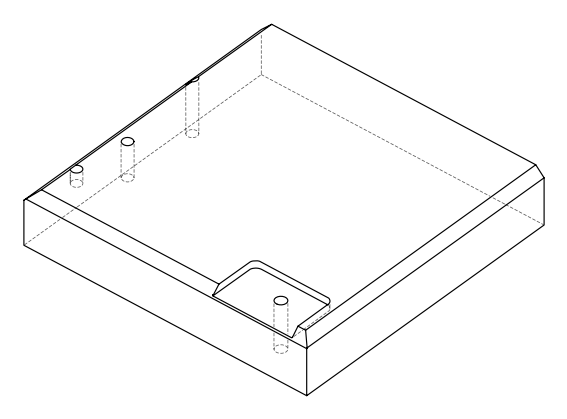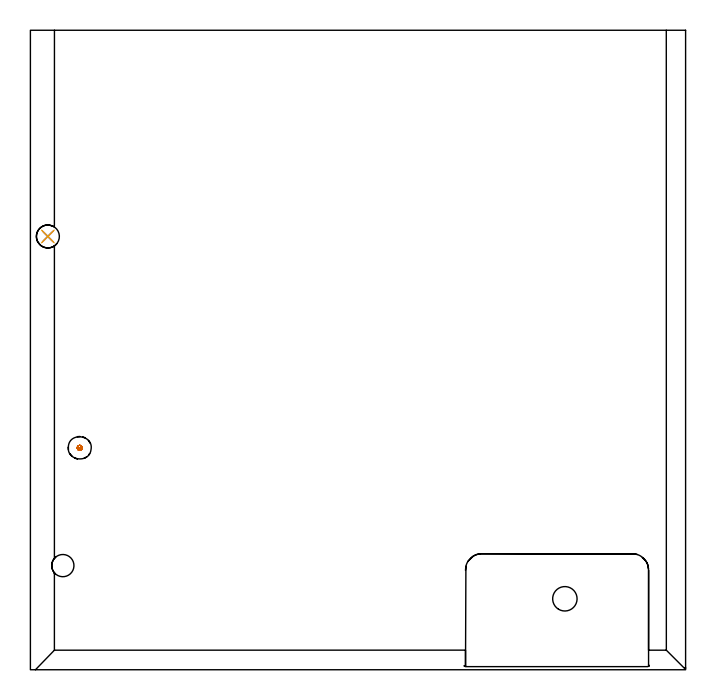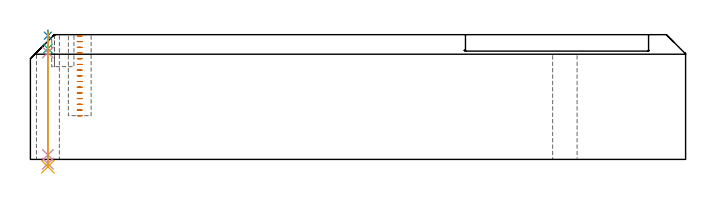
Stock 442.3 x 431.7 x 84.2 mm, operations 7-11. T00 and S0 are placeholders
(PLAN: 11 operations, 8 tool changes, 59.4 min)
(1 INDEXABLE_INSERT_DRILL_THROUGH_HOLE_FROM_SOLID | STEP1HOLE_1 | NXT0302_004 | 0.31 min | 17965 mm3)
(2 INDEXABLE_INSERT_DRILL_BLIND_HOLE_FROM_SOLID | STEP1POCKET | UGT0302_001 | 0.1 min | 3806 mm3)
(3 AREA_MILL | FG_CHAMFER_SURFACE | UGT0205_001 | 13.65 min | 38122 mm3)
(4 AREA_MILL_1 | FG_CHAMFER_SURFACE_1 | UGT0205_001 | 17.26 min | 35727 mm3)
(5 AREA_MILL_2 | FG_CHAMFER_SURFACE_2 | UGT0205_001 | 20.66 min | 55614 mm3)
(6 MILL_SLOT | SLOT_PARTIAL_RECTANGULAR | UGT0201_104 | Follow Part, ap 5, ae 75% | 5.52 min | 94385 mm3)
(7 MILL_BLIND_HOLE_FROM_SOLID_MATERIAL | STEP1POCKET_1 | UGT0201_130 | Spiral | 0.99 min | 10188 mm3)
(8 SPOT_DRILL | STEP1HOLE | NXT0321_9005460120000 | 0.03 min | 0 mm3)
(9 DRILL_BLIND_HOLE_INTO_CENTER | STEP1HOLE | UGT0301_185 | 0.05 min | 128 mm3)
(10 GUN_DRILL_THROUGH_HOLE | STEP1HOLE | UGT0307_002 | 0.43 min | 2081 mm3)
(11 SPADE_DRILL_TO_ENLARGE_THROUGH_HOLE | STEP1HOLE | UGT0306_006 | 0.37 min | 12784 mm3)
(TOOL NXT0302_004 | Index. Insert Drill 16.5mm [880-D1650L20-05] | D16.5 PA176 FL83 Z2)
(TOOL UGT0302_001 | Indexable Insert Drill 15mm | D15 PA180 FL50 Z2)
(TOOL UGT0205_001 | Chamfer Mill 20 x 3 x 45 deg. | D20 FL50 Z2)
(TOOL UGT0201_104 | End Mill 20 mm | D20 FL22 Z2)
(TOOL UGT0201_130 | Carbide End Mill 12.0 | D12 FL15 Z4)
(TOOL NXT0321_9005460120000 | NC Spot Drill, 142deg, 12mm, Carbide, Uncoated | D12 PA142 FL30 Z2)
(TOOL UGT0301_185 | Twist Drill 6.3 mm | D6.3 PA118 FL61 Z2)
(TOOL UGT0307_002 | Gun Drill 6 mm | D6 PA130 FL24 Z1)
(TOOL UGT0306_006 | Spade Drill 15.5mm | D15.5 PA132 FL10 Z2)
(OP 7 MILL_BLIND_HOLE_FROM_SOLID_MATERIAL)
G17 G21 G94 G90
T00 M6
G54
G17 G0 G90 X33.3 Y149.8 S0 M3
G43 Z94.2 H0
Z83.353
G94 G3 X34.061 Y150.739 R0.778 F250.
X32.947 Y151.463 R0.939
X31.637 Y149.447 R1.7
X32.947 Y151.463 R-1.7
X32.292 Y150.455 R0.85
X33.3 Y149.8 R0.85
G0 Z79.507
G3 X34.061 Y150.739 R0.778
X32.947 Y151.463 R0.939
X31.637 Y149.447 R1.7
X32.947 Y151.463 R-1.7
X32.292 Y150.455 R0.85
X33.3 Y149.8 R0.85
G0 Z75.66
G3 X34.061 Y150.739 R0.778
X32.947 Y151.463 R0.939
X31.637 Y149.447 R1.7
X32.947 Y151.463 R-1.7
X32.292 Y150.455 R0.85
X33.3 Y149.8 R0.85
G0 Z71.813
G3 X34.061 Y150.739 R0.778
X32.947 Y151.463 R0.939
X31.637 Y149.447 R1.7
X32.947 Y151.463 R-1.7
X32.292 Y150.455 R0.85
X33.3 Y149.8 R0.85
G0 Z67.967
G3 X34.061 Y150.739 R0.778
X32.947 Y151.463 R0.939
X31.637 Y149.447 R1.7
X32.947 Y151.463 R-1.7
X32.292 Y150.455 R0.85
X33.3 Y149.8 R0.85
G0 Z64.12
G3 X34.061 Y150.739 R0.778
X32.947 Y151.463 R0.939
X31.637 Y149.447 R1.7
X32.947 Y151.463 R-1.7
X32.292 Y150.455 R0.85
X33.3 Y149.8 R0.85
G0 Z60.273
G3 X34.061 Y150.739 R0.778
X32.947 Y151.463 R0.939
X31.637 Y149.447 R1.7
X32.947 Y151.463 R-1.7
X32.292 Y150.455 R0.85
X33.3 Y149.8 R0.85
G0 Z56.427
G3 X34.061 Y150.739 R0.778
X32.947 Y151.463 R0.939
X31.637 Y149.447 R1.7
X32.947 Y151.463 R-1.7
X32.292 Y150.455 R0.85
X33.3 Y149.8 R0.85
G0 Z52.58
G3 X34.061 Y150.739 R0.778
X32.947 Y151.463 R0.939
X31.637 Y149.447 R1.7
X32.947 Y151.463 R-1.7
X32.292 Y150.455 R0.85
X33.3 Y149.8 R0.85
G0 Z48.733
G3 X34.061 Y150.739 R0.778
X32.947 Y151.463 R0.939
X31.637 Y149.447 R1.7
X32.947 Y151.463 R-1.7
X32.292 Y150.455 R0.85
X33.3 Y149.8 R0.85
G0 Z44.887
G3 X34.061 Y150.739 R0.778
X32.947 Y151.463 R0.939
X31.637 Y149.447 R1.7
X32.947 Y151.463 R-1.7
X32.292 Y150.455 R0.85
X33.3 Y149.8 R0.85
G0 Z41.04
G3 X34.061 Y150.739 R0.778
X32.947 Y151.463 R0.939
X31.637 Y149.447 R1.7
X32.947 Y151.463 R-1.7
X32.292 Y150.455 R0.85
X33.3 Y149.8 R0.85
G0 Z37.193
G3 X34.061 Y150.739 R0.778
X32.947 Y151.463 R0.939
X31.637 Y149.447 R1.7
X32.947 Y151.463 R-1.7
X32.292 Y150.455 R0.85
X33.3 Y149.8 R0.85
G0 Z33.347
G3 X34.061 Y150.739 R0.778
X32.947 Y151.463 R0.939
X31.637 Y149.447 R1.7
X32.947 Y151.463 R-1.7
X32.292 Y150.455 R0.85
X33.3 Y149.8 R0.85
G0 Z29.5
G3 X34.061 Y150.739 R0.778
X32.947 Y151.463 R0.939
X31.637 Y149.447 R1.7
X32.947 Y151.463 R-1.7
X32.292 Y150.455 R0.85
X33.3 Y149.8 R0.85
G0 Z94.2
M5
M2
(OP 8 SPOT_DRILL)
G17 G21 G94 G90
T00 M6
G54
G17 G0 G90 X11.8 Y292.5 S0 M3
G43 Z94.2 H0
G94 G81 G98 Z83.529 F250. R87.2
G80
M5
M2
(OP 9 DRILL_BLIND_HOLE_INTO_CENTER)
G17 G21 G94 G90
T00 M6
G54
G17 G0 G90 X11.8 Y292.5 S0 M3
G43 Z94.2 H0
G94 G81 G98 Z74.75 F250. R86.2
G80
M5
M2
(OP 10 GUN_DRILL_THROUGH_HOLE)
G17 G21 G94 G90
T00 M6
G54
G17 G0 G90 X11.8 Y292.5 M8
G43 Z94.2 H0
Z84.743
S716 M3
G94 G1 Z72.154 F125. M26
G4 X.084
Z3. F250.
G4 X.084
Z-2.899 F125.
G4 X.084
M5
M9
G0 Z84.743
Z94.2
M2
(OP 11 SPADE_DRILL_TO_ENLARGE_THROUGH_HOLE)
G17 G21 G94 G90
T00 M6
G54
G17 G0 G90 X11.8 Y292.5 S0 M3
G43 Z94.2 H0
G94 G73 G98 Z-4.951 F250. Q14.858 R86.2
G80
M5
M2
